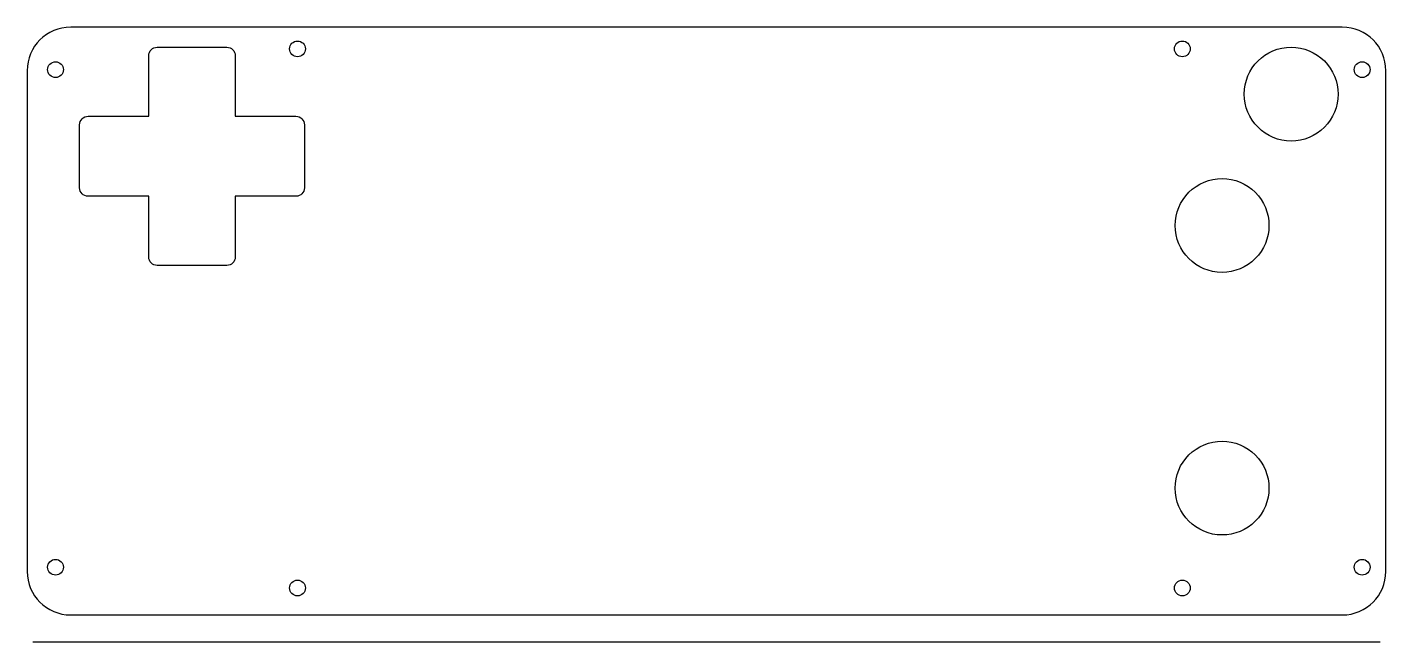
# Model space of a CAD drawing. Extents: x 10 to 135, y 16 to 73.
import ezdxf

# ---------------------------------------------------------------- set-up
doc = ezdxf.new("R2010")
doc.units = 0
doc.layers.get('0').update_dxf_attribs({"linetype": 'CONTINUOUS'})

msp = doc.modelspace()

# ---------------------------------------------------------------- linework, layer by layer
at = {"color": 1}
for p, q in [((130.80001, 72.870299), (14.0005, 72.870299)), ((21.166465, 64.678038), (21.166465, 70.252888)), ((21.941611, 71.028034), (28.341733, 71.028034)), ((21.941611, 71.028034), (21.941611, 71.028034)), ((29.116879, 70.252888), (29.116879, 64.678038)), ((35.556513, 70.873007), (35.556513, 70.873007)), ((116.836247, 70.873007), (116.836247, 70.873007)), ((126.106238, 71.028034), (126.106238, 71.028034)), ((10.00023, 68.870545), (10.00023, 22.870285)), ((13.331527, 68.967954), (13.331527, 68.967954)), ((133.346086, 68.967954), (133.346086, 68.967954)), ((134.79976, 22.870285), (134.79976, 68.870545)), ((14.81647, 58.103253), (14.81647, 63.902892)), ((15.591616, 64.678038), (21.166465, 64.678038)), ((29.116879, 64.678038), (34.691729, 64.678038)), ((35.466876, 63.902892), (35.466876, 58.103253)), ((119.756246, 58.963147), (119.756246, 58.963147)), ((21.166465, 57.328108), (15.591616, 57.328108)), ((21.166465, 51.753258), (21.166465, 57.328108)), ((34.691729, 57.328108), (29.116879, 57.328108)), ((29.116879, 57.328108), (29.116879, 51.753258)), ((28.341733, 50.978112), (21.941611, 50.978112)), ((119.756246, 34.833368), (119.756246, 34.833368)), ((13.331527, 23.2483), (13.331527, 23.2483)), ((133.346086, 23.2483), (133.346086, 23.2483)), ((35.556513, 21.342994), (35.556513, 21.342994)), ((116.836247, 21.342994), (116.836247, 21.342994)), ((14.0005, 18.870532), (130.80001, 18.870532))]:
    msp.add_line(p, q, dxfattribs=at)
at = {"color": 7}
msp.add_line((10.513516, 16.396137), (134.270054, 16.396137), dxfattribs=at)
at = {"color": 1}
for points in [[(14.0005, 72.870299), (11.784503, 72.870299), (10.00023, 71.086549), (10.00023, 68.870545)], [(134.79976, 68.870545), (134.799583, 71.086549), (133.015872, 72.870299), (130.80001, 72.870299)], [(34.106515, 70.873007), (34.106515, 71.273413), (34.431108, 71.598006), (34.831514, 71.598006)], [(34.831514, 71.598006), (35.23192, 71.598006), (35.556513, 71.273413), (35.556513, 70.873007)], [(115.386249, 70.873007), (115.386249, 71.273413), (115.710842, 71.598006), (116.111248, 71.598006)], [(116.111248, 71.598006), (116.511654, 71.598006), (116.836247, 71.273413), (116.836247, 70.873007)], [(21.166465, 70.252888), (21.166529, 70.680963), (21.513536, 71.02797), (21.941611, 71.028034)], [(28.341733, 71.028034), (28.769808, 71.02797), (29.116815, 70.680963), (29.116879, 70.252888)], [(34.831514, 70.148007), (34.431108, 70.148007), (34.106515, 70.472601), (34.106515, 70.873007)], [(35.556513, 70.873007), (35.556513, 70.472601), (35.23192, 70.148007), (34.831514, 70.148007)], [(116.111248, 70.148007), (115.710842, 70.148008), (115.386249, 70.472601), (115.386249, 70.873007)], [(116.836247, 70.873007), (116.836247, 70.472601), (116.511654, 70.148008), (116.111248, 70.148007)], [(121.796429, 66.718225), (121.796554, 69.09843), (123.726054, 71.02793), (126.106238, 71.028034)], [(126.106238, 71.028034), (127.249339, 71.028123), (128.345655, 70.574101), (129.154002, 69.765852)], [(11.881528, 68.967954), (11.881528, 69.160236), (11.957912, 69.344642), (12.093876, 69.480606)], [(12.093876, 68.455302), (11.957912, 68.591266), (11.881528, 68.775672), (11.881528, 68.967954)], [(12.093876, 69.480606), (12.22984, 69.61657), (12.414246, 69.692953), (12.606528, 69.692953)], [(12.606528, 69.692953), (13.006934, 69.692953), (13.331527, 69.36836), (13.331527, 68.967954)], [(13.331527, 68.967954), (13.331527, 68.567548), (13.006934, 68.242955), (12.606528, 68.242955)], [(129.154002, 69.765852), (129.962349, 68.957603), (130.416509, 67.861336), (130.416569, 66.718225)], [(131.896088, 68.967954), (131.896088, 69.36836), (132.220681, 69.692953), (132.621087, 69.692953)], [(132.621087, 68.242955), (132.220681, 68.242955), (131.896088, 68.567548), (131.896088, 68.967954)], [(132.621087, 69.692953), (133.021493, 69.692953), (133.346086, 69.36836), (133.346086, 68.967954)], [(133.346086, 68.967954), (133.346086, 68.567548), (133.021493, 68.242955), (132.621087, 68.242955)], [(12.606528, 68.242955), (12.414246, 68.242954), (12.22984, 68.319338), (12.093876, 68.455302)], [(123.058627, 63.670445), (122.250378, 64.478792), (121.796351, 65.575114), (121.796429, 66.718225)], [(130.416569, 66.718225), (130.416648, 65.575023), (129.962549, 64.478622), (129.154187, 63.67026)], [(14.81647, 63.902892), (14.816534, 64.330967), (15.163541, 64.677974), (15.591616, 64.678038)], [(34.691729, 64.678038), (35.119804, 64.677975), (35.466812, 64.330967), (35.466876, 63.902892)], [(126.106238, 62.407894), (124.963137, 62.407944), (123.866876, 62.862098), (123.058627, 63.670445)], [(129.154187, 63.67026), (128.345825, 62.861898), (127.24943, 62.407805), (126.106238, 62.407894)], [(116.708634, 57.700599), (117.516884, 58.508945), (118.613145, 58.963098), (119.756246, 58.963147)], [(119.756246, 58.963147), (120.899436, 58.963234), (121.995829, 58.509141), (122.804191, 57.700781)], [(15.591616, 57.328108), (15.163541, 57.328172), (14.816534, 57.675179), (14.81647, 58.103253)], [(35.466876, 58.103253), (35.466812, 57.675178), (35.119804, 57.328171), (34.691729, 57.328108)], [(115.446433, 54.65282), (115.446356, 55.795931), (115.900384, 56.892252), (116.708634, 57.700599)], [(122.804191, 57.700781), (123.612552, 56.89242), (124.066651, 55.796021), (124.066573, 54.65282)], [(119.756246, 50.343008), (117.376059, 50.34311), (115.446556, 52.272613), (115.446433, 54.65282)], [(124.066573, 54.65282), (124.066514, 53.509709), (123.612355, 52.413442), (122.804009, 51.605192)], [(21.941611, 50.978112), (21.513536, 50.978176), (21.166529, 51.325184), (21.166465, 51.753258)], [(29.116879, 51.753258), (29.116815, 51.325183), (28.769808, 50.978176), (28.341733, 50.978112)], [(122.804009, 51.605192), (121.995663, 50.796943), (120.899347, 50.34292), (119.756246, 50.343008)], [(116.708635, 33.570821), (117.516884, 34.379167), (118.613145, 34.83332), (119.756246, 34.833368)], [(119.756246, 34.833368), (120.899435, 34.833456), (121.995829, 34.379363), (122.80419, 33.571003)], [(115.446433, 30.523044), (115.446357, 31.666155), (115.900385, 32.762475), (116.708635, 33.570821)], [(122.80419, 33.571003), (123.612551, 32.762643), (124.06665, 31.666244), (124.066573, 30.523044)], [(119.756246, 26.213232), (117.376059, 26.213334), (115.446556, 28.142837), (115.446433, 30.523044)], [(124.066573, 30.523044), (124.066514, 29.379933), (123.612355, 28.283666), (122.804009, 27.475416)], [(122.804009, 27.475416), (121.995663, 26.667166), (120.899347, 26.213144), (119.756246, 26.213232)], [(11.881528, 23.2483), (11.881529, 23.648706), (12.206122, 23.973299), (12.606528, 23.973299)], [(12.606528, 23.973299), (13.006934, 23.973299), (13.331527, 23.648706), (13.331527, 23.2483)], [(131.896088, 23.2483), (131.896088, 23.648706), (132.220681, 23.973299), (132.621087, 23.973299)], [(132.621087, 23.973299), (133.021492, 23.973299), (133.346085, 23.648706), (133.346086, 23.2483)], [(10.00023, 22.870285), (10.00023, 20.654292), (11.784515, 18.870532), (14.0005, 18.870532)], [(12.093875, 22.735646), (11.957911, 22.87161), (11.881528, 23.056018), (11.881528, 23.2483)], [(12.606528, 22.523298), (12.414246, 22.523297), (12.229839, 22.599682), (12.093875, 22.735646)], [(13.119181, 22.735646), (12.983217, 22.599682), (12.79881, 22.523298), (12.606528, 22.523298)], [(13.331527, 23.2483), (13.331528, 23.056018), (13.255145, 22.871611), (13.119181, 22.735646)], [(130.80001, 18.870532), (133.015999, 18.870532), (134.79976, 20.654285), (134.79976, 22.870285)], [(132.108434, 22.735646), (131.97247, 22.871611), (131.896087, 23.056018), (131.896088, 23.2483)], [(132.621087, 22.523298), (132.428804, 22.523298), (132.244398, 22.599682), (132.108434, 22.735646)], [(133.13374, 22.735646), (132.997776, 22.599682), (132.813369, 22.523298), (132.621087, 22.523298)], [(133.346086, 23.2483), (133.346086, 23.056018), (133.269703, 22.871611), (133.13374, 22.735646)], [(34.106515, 21.342994), (34.106515, 21.7434), (34.431108, 22.067993), (34.831514, 22.067993)], [(34.831514, 20.617995), (34.431108, 20.617995), (34.106515, 20.942588), (34.106515, 21.342994)], [(34.831514, 22.067993), (35.23192, 22.067993), (35.556513, 21.7434), (35.556513, 21.342994)], [(35.556513, 21.342994), (35.556513, 20.942588), (35.23192, 20.617995), (34.831514, 20.617995)], [(115.386249, 21.342994), (115.38625, 21.7434), (115.710843, 22.067993), (116.111248, 22.067993)], [(116.111248, 20.617995), (115.710843, 20.617995), (115.38625, 20.942588), (115.386249, 21.342994)], [(116.111248, 22.067993), (116.511654, 22.067993), (116.836247, 21.7434), (116.836247, 21.342994)], [(116.836247, 21.342994), (116.836247, 20.942588), (116.511654, 20.617995), (116.111248, 20.617995)]]:
    msp.add_open_spline(points, degree=3, dxfattribs=at)

doc.saveas('drawing.dxf')
